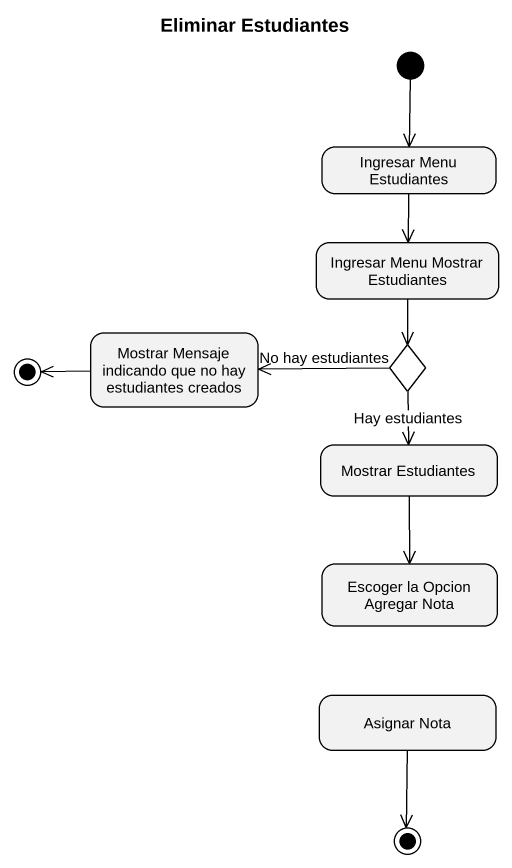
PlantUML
@startuml
title Eliminar Estudiantes
hide empty description
state "Ingresar Menu Estudiantes" as Ingresar_Menu_Estudiantes
state "Ingresar Menu Mostrar Estudiantes" as Ingresar_Menu_Mostrar
state final1 <<end>>
state "Mostrar Mensaje indicando que no hay estudiantes creados" as Mostrar_Mensaje_indicando
state choice1 <<choice>>
state "Mostrar Estudiantes" as Mostrar_Estudiantes
state "Escoger la Opcion Agregar Nota" as Escoger_la_Opcion_Agregar
state "Asignar Nota" as Asignar_Nota
state final2 <<end>>
[*] --> Ingresar_Menu_Estudiantes
Ingresar_Menu_Estudiantes --> Ingresar_Menu_Mostrar
Ingresar_Menu_Mostrar --> choice1
Mostrar_Mensaje_indicando -left-> final1
choice1 -left-> Mostrar_Mensaje_indicando : No hay estudiantes
choice1 --> Mostrar_Estudiantes : Hay estudiantes
Mostrar_Estudiantes --> Escoger_la_Opcion_Agregar
Asignar_Nota --> final2
@enduml
